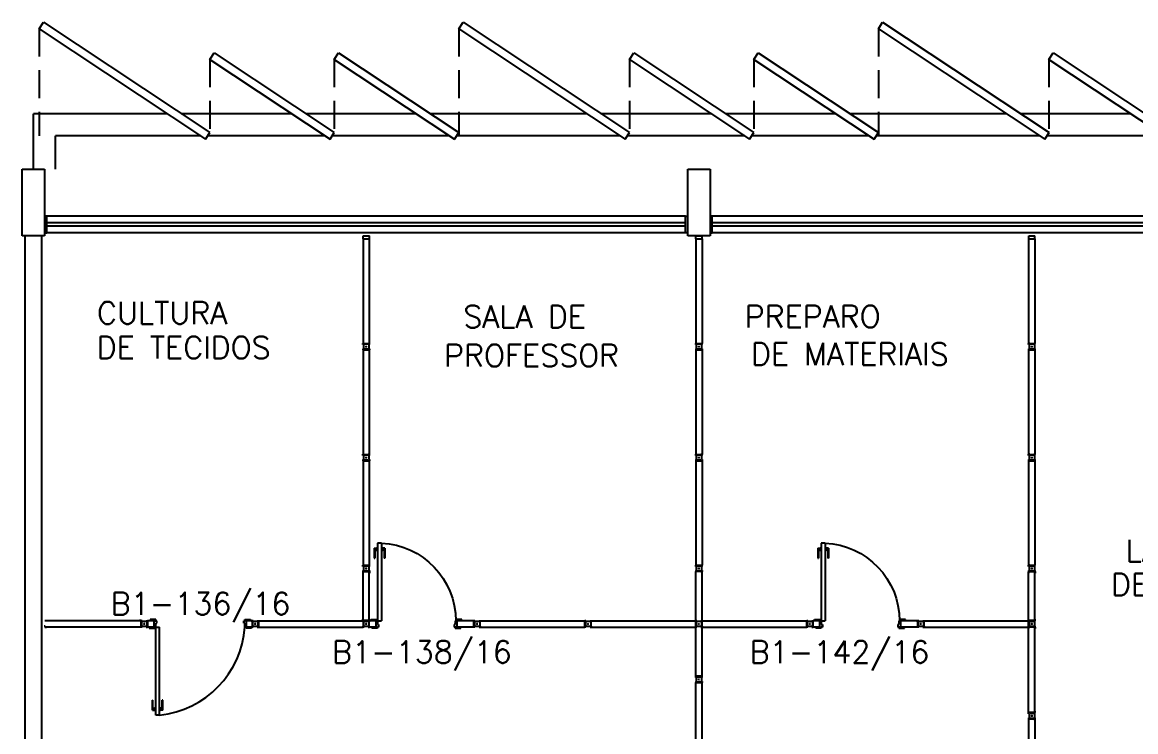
# Model space of a CAD drawing. Header units: millimetres. Extents: x 4436 to 4619, y 1272 to 1428.
# Drawn here: x 4572.24 to 4582.28, y 1345.64 to 1352.03 of the extents above; entities that cross this region are included whole.
import ezdxf

# ---------------------------------------------------------------- set-up
doc = ezdxf.new("R2010")
doc.units = ezdxf.units.MM
doc.linetypes.add('HIDDEN', pattern=[0.375, 0.25, -0.125])
for name, color, linetype in [('ALV', 2, 'Continuous'), ('ALVV', 1, 'Continuous'), ('DIV2', 2, 'Continuous'), ('ENDEREÇO', 2, 'Continuous'), ('ESTR', 3, 'Continuous'), ('JANELA', 1, 'Continuous'), ('MACANETA', 2, 'Continuous'), ('PISO', 1, 'Continuous'), ('PORTA', 2, 'Continuous'), ('PROJ', 1, 'HIDDEN'), ('TEXTO', 2, 'Continuous')]:
    doc.layers.add(name, color=color, linetype=linetype)
doc.styles.add('UNB1-100', font='simplex.shx', dxfattribs={"height": 0.2})

# ---------------------------------------------------------------- blocks, each defined once
blk = doc.blocks.new('DIV10')
for p, q in [((-0.0051, 0), (0.0051, 0)), ((0, -0.0051), (0, 0.0051)), ((0.0285, 0.0285), (0.9715, 0.0285)), ((0.0285, -0.0285), (0.0285, 0.0285)), ((0.9715, -0.0285), (0.9715, 0.0285)), ((0.9949, 0), (1.0051, 0)), ((1, -0.0051), (1, 0.0051)), ((0.0285, -0.0285), (0.9715, -0.0285))]:
    blk.add_line(p, q)
blk = doc.blocks.new('MTT')
for p, q in [((-0.029, 0.018), (-0.029, 0.029)), ((-0.019, 0.029), (-0.029, 0.029)), ((-0.024, 0.018), (-0.029, 0.018)), ((-0.024, 0.018), (-0.024, -0.019)), ((-0.019, 0.024), (-0.019, 0.029)), ((-0.019, 0.024), (0.018, 0.024)), ((-0.005, 0), (0.005, 0)), ((0, -0.005), (0, 0.005)), ((0.018, 0.024), (0.018, 0.029)), ((0.018, 0.029), (0.029, 0.029)), ((0.024, 0.018), (0.029, 0.018)), ((0.024, 0.018), (0.024, -0.019)), ((0.029, 0.018), (0.029, 0.029)), ((-0.029, -0.019), (-0.024, -0.019)), ((-0.029, -0.019), (-0.029, -0.029)), ((-0.019, -0.029), (-0.029, -0.029)), ((0.018, -0.024), (-0.019, -0.024)), ((-0.019, -0.024), (-0.019, -0.029)), ((0.018, -0.024), (0.018, -0.029)), ((0.018, -0.029), (0.029, -0.029)), ((0.029, -0.019), (0.024, -0.019)), ((0.029, -0.019), (0.029, -0.029))]:
    blk.add_line(p, q)
blk = doc.blocks.new('IMTT')
for p, q in [((-0.005, 0), (0.005, 0)), ((0.029, 0.029), (0, 0.029)), ((0, -0.028), (0, 0.029)), ((0.029, -0.028), (0, -0.028))]:
    blk.add_line(p, q)
blk = doc.blocks.new('DOOR70')
at = {"layer": 'MACANETA', "color": 1}
for p, q in [((-0.015, -0.565), (-0.01, -0.565)), ((-0.015, -0.655), (-0.015, -0.565)), ((-0.01, -0.655), (-0.01, -0.565)), ((0.08, -0.565), (0.075, -0.565)), ((0.075, -0.655), (0.075, -0.565)), ((0.08, -0.655), (0.08, -0.565)), ((-0.015, -0.655), (0.012, -0.655)), ((-0.01, -0.635), (0.012, -0.635)), ((0.012, -0.663), (0.012, -0.628)), ((0.012, -0.628), (0.015, -0.628)), ((0.012, -0.663), (0.015, -0.663)), ((0.053, -0.628), (0.05, -0.628)), ((0.053, -0.663), (0.05, -0.663)), ((0.053, -0.663), (0.053, -0.628)), ((0.075, -0.635), (0.053, -0.635)), ((0.08, -0.655), (0.053, -0.655))]:
    blk.add_line(p, q, dxfattribs=at)
at = {"layer": 'PORTA'}
for p, q in [((0.015, -0.7), (0.015, 0)), ((0.015, 0), (0.05, 0)), ((0.05, -0.7), (0.05, 0)), ((0.05, -0.7), (0.015, -0.7))]:
    blk.add_line(p, q, dxfattribs=at)
at = {"layer": 'PORTA', "color": 1}
blk.add_arc((0.02, 0), 0.7, 272.4563, 0, dxfattribs=at)

msp = doc.modelspace()

# ---------------------------------------------------------------- linework, layer by layer
at = {"layer": 'ALV'}
for p, q in [((4572.39701, 1351.97457), (4572.43571, 1352.0329)), ((4572.43571, 1352.0329), (4573.93551, 1351.03761)), ((4576.17931, 1351.97457), (4576.21801, 1352.0329)), ((4576.21801, 1352.0329), (4577.71781, 1351.03761)), ((4579.96131, 1351.97457), (4580.00001, 1352.0329)), ((4580.00001, 1352.0329), (4581.49981, 1351.03761)), ((4572.39701, 1351.97457), (4573.89681, 1350.97928)), ((4576.17931, 1351.97457), (4577.67911, 1350.97928)), ((4579.96131, 1351.97457), (4581.46111, 1350.97928)), ((4573.93551, 1351.6981), (4573.97422, 1351.75643)), ((4573.93551, 1351.6981), (4575.0187, 1350.97928)), ((4573.97422, 1351.75643), (4575.05741, 1351.03761)), ((4575.05741, 1351.6981), (4575.09612, 1351.75643)), ((4575.05741, 1351.6981), (4576.1406, 1350.97928)), ((4575.09612, 1351.75643), (4576.17931, 1351.03761)), ((4577.71781, 1351.6981), (4577.75652, 1351.75643)), ((4577.71781, 1351.6981), (4578.801, 1350.97928)), ((4577.75652, 1351.75643), (4578.83971, 1351.03761)), ((4578.83971, 1351.6981), (4578.87841, 1351.75643)), ((4578.83971, 1351.6981), (4579.9229, 1350.97928)), ((4578.87841, 1351.75643), (4579.9616, 1351.03761)), ((4581.49951, 1351.6981), (4581.53822, 1351.75643)), ((4581.49951, 1351.6981), (4582.5827, 1350.97928)), ((4581.53822, 1351.75643), (4582.62141, 1351.03761)), ((4573.89681, 1350.97928), (4573.93551, 1351.03761)), ((4575.0187, 1350.97928), (4575.05741, 1351.03761)), ((4576.1406, 1350.97928), (4576.17931, 1351.03761)), ((4577.67911, 1350.97928), (4577.71781, 1351.03761)), ((4578.801, 1350.97928), (4578.83971, 1351.03761)), ((4579.9229, 1350.97928), (4579.9616, 1351.03761)), ((4581.46111, 1350.97928), (4581.49981, 1351.03761)), ((4578.24441, 1350.13345), (4578.24441, 1350.28345)), ((4578.44441, 1350.28345), (4578.44441, 1350.13345)), ((4572.26931, 1342.80845), (4572.26931, 1350.10845)), ((4572.41931, 1342.80845), (4572.41931, 1350.10845))]:
    msp.add_line(p, q, dxfattribs=at)
at = {"layer": 'DIV2'}
for p, q in [((4575.32591, 1347.07995), (4575.31391, 1347.07995)), ((4575.31391, 1347.07995), (4575.31391, 1347.06557)), ((4575.31591, 1346.63895), (4575.31591, 1347.07795)), ((4575.37291, 1347.07795), (4575.31591, 1347.07795)), ((4575.32591, 1347.08495), (4575.32791, 1347.08495)), ((4575.32591, 1347.08495), (4575.32591, 1347.07995)), ((4575.32791, 1347.08495), (4575.32791, 1347.07995)), ((4575.36091, 1347.07995), (4575.32791, 1347.07995)), ((4575.34951, 1347.10845), (4575.33931, 1347.10845)), ((4575.34441, 1347.10335), (4575.34441, 1347.11355)), ((4575.36091, 1347.08495), (4575.36291, 1347.08495)), ((4575.36091, 1347.08495), (4575.36091, 1347.07995)), ((4575.36291, 1347.08495), (4575.36291, 1347.07995)), ((4575.37491, 1347.07995), (4575.36291, 1347.07995)), ((4575.37291, 1346.63895), (4575.37291, 1347.07795)), ((4575.37491, 1347.07995), (4575.37491, 1347.06557)), ((4581.32591, 1347.07995), (4581.31391, 1347.07995)), ((4581.31391, 1347.07995), (4581.31391, 1347.06557)), ((4581.31591, 1346.63895), (4581.31591, 1347.07795)), ((4581.37291, 1347.07795), (4581.31591, 1347.07795)), ((4581.32591, 1347.08495), (4581.32791, 1347.08495)), ((4581.32591, 1347.08495), (4581.32591, 1347.07995)), ((4581.32791, 1347.08495), (4581.32791, 1347.07995)), ((4581.36091, 1347.07995), (4581.32791, 1347.07995)), ((4581.34951, 1347.10845), (4581.33931, 1347.10845)), ((4581.34441, 1347.10335), (4581.34441, 1347.11355)), ((4581.36091, 1347.08495), (4581.36291, 1347.08495)), ((4581.36091, 1347.08495), (4581.36091, 1347.07995)), ((4581.36291, 1347.08495), (4581.36291, 1347.07995)), ((4581.37491, 1347.07995), (4581.36291, 1347.07995)), ((4581.37291, 1346.63895), (4581.37291, 1347.07795)), ((4581.37491, 1347.07995), (4581.37491, 1347.06557)), ((4575.31391, 1347.06557), (4575.31591, 1347.06557)), ((4575.37291, 1347.06557), (4575.37491, 1347.06557)), ((4581.31391, 1347.06557), (4581.31591, 1347.06557)), ((4581.37291, 1347.06557), (4581.37491, 1347.06557)), ((4572.44291, 1346.58995), (4572.44791, 1346.58995)), ((4572.44791, 1346.63895), (4572.4623, 1346.63895)), ((4572.44791, 1346.58995), (4572.44791, 1346.57795)), ((4572.44791, 1346.57795), (4572.4623, 1346.57795)), ((4573.31391, 1346.63695), (4572.44991, 1346.63695)), ((4573.31391, 1346.57995), (4572.44991, 1346.57995)), ((4572.4623, 1346.63695), (4572.4623, 1346.63895)), ((4572.4623, 1346.57795), (4572.4623, 1346.57995)), ((4573.31591, 1346.63895), (4573.30153, 1346.63895)), ((4573.30153, 1346.63695), (4573.30153, 1346.63895)), ((4573.30153, 1346.57795), (4573.30153, 1346.57995)), ((4573.31591, 1346.57795), (4573.30153, 1346.57795)), ((4573.31391, 1346.63695), (4573.31391, 1346.57995)), ((4573.31591, 1346.63895), (4573.31591, 1346.62695)), ((4573.32091, 1346.62695), (4573.31591, 1346.62695)), ((4573.32091, 1346.62495), (4573.31591, 1346.62495)), ((4573.31591, 1346.62495), (4573.31591, 1346.59195)), ((4573.32091, 1346.59195), (4573.31591, 1346.59195)), ((4573.32091, 1346.58995), (4573.31591, 1346.58995)), ((4573.31591, 1346.58995), (4573.31591, 1346.57795)), ((4573.32091, 1346.62495), (4573.32091, 1346.62695)), ((4573.32091, 1346.58995), (4573.32091, 1346.59195)), ((4573.34951, 1346.60845), (4573.33931, 1346.60845)), ((4573.34951, 1346.60845), (4573.33931, 1346.60845)), ((4573.34441, 1346.61355), (4573.34441, 1346.60335)), ((4573.34441, 1346.61355), (4573.34441, 1346.60335)), ((4573.37291, 1346.63695), (4573.37291, 1346.57995)), ((4573.43191, 1346.63695), (4573.37291, 1346.63695)), ((4573.43191, 1346.57995), (4573.37291, 1346.57995)), ((4573.38691, 1346.57995), (4573.38691, 1346.56995)), ((4573.39691, 1346.64695), (4573.39691, 1346.63695)), ((4573.44691, 1346.64695), (4573.39691, 1346.64695)), ((4573.43191, 1346.63695), (4573.44691, 1346.63695)), ((4573.43191, 1346.57995), (4573.43191, 1346.63695)), ((4573.43191, 1346.57995), (4573.43691, 1346.57995)), ((4573.43691, 1346.57995), (4573.44691, 1346.57995)), ((4573.43691, 1346.56995), (4573.43691, 1346.57995)), ((4573.44691, 1346.63695), (4573.44691, 1346.64695)), ((4573.45691, 1346.63695), (4573.44691, 1346.63695)), ((4573.44691, 1346.61495), (4573.45691, 1346.61495)), ((4573.44691, 1346.57995), (4573.44691, 1346.61495)), ((4573.44691, 1346.57995), (4573.48192, 1346.57995)), ((4573.45691, 1346.61495), (4573.45691, 1346.63695)), ((4574.24205, 1346.63695), (4574.25205, 1346.63695)), ((4574.24205, 1346.61495), (4574.24205, 1346.63695)), ((4574.25205, 1346.61495), (4574.24205, 1346.61495)), ((4574.25205, 1346.64695), (4574.30205, 1346.64695)), ((4574.25205, 1346.63695), (4574.25205, 1346.64695)), ((4574.26705, 1346.63695), (4574.25205, 1346.63695)), ((4574.25205, 1346.57995), (4574.25205, 1346.61495)), ((4574.26205, 1346.57995), (4574.25205, 1346.57995)), ((4574.26705, 1346.57995), (4574.26205, 1346.57995)), ((4574.26205, 1346.56995), (4574.26205, 1346.57995)), ((4574.31591, 1346.63695), (4574.26705, 1346.63695)), ((4574.26705, 1346.57995), (4574.26705, 1346.63695)), ((4574.31591, 1346.57995), (4574.26705, 1346.57995)), ((4574.30205, 1346.64695), (4574.30205, 1346.63695)), ((4574.31205, 1346.57995), (4574.31205, 1346.56995)), ((4574.31591, 1346.63695), (4574.31591, 1346.57995)), ((4574.34951, 1346.60845), (4574.33931, 1346.60845)), ((4574.34441, 1346.61355), (4574.34441, 1346.60335)), ((4575.31391, 1346.65133), (4575.31591, 1346.65133)), ((4575.31391, 1346.63695), (4575.31391, 1346.65133)), ((4575.32591, 1346.63695), (4575.31391, 1346.63695)), ((4575.37291, 1346.63895), (4575.31591, 1346.63895)), ((4575.32591, 1346.63195), (4575.32591, 1346.63695)), ((4575.32591, 1346.63195), (4575.32791, 1346.63195)), ((4575.32791, 1346.63195), (4575.32791, 1346.63695)), ((4575.36091, 1346.63695), (4575.32791, 1346.63695)), ((4575.34951, 1346.60845), (4575.33931, 1346.60845)), ((4575.34951, 1346.60845), (4575.33931, 1346.60845)), ((4575.34441, 1346.60335), (4575.34441, 1346.61355)), ((4575.34441, 1346.61355), (4575.34441, 1346.60335)), ((4575.36091, 1346.63195), (4575.36091, 1346.63695)), ((4575.36091, 1346.63195), (4575.36291, 1346.63195)), ((4575.36291, 1346.63195), (4575.36291, 1346.63695)), ((4575.37491, 1346.63695), (4575.36291, 1346.63695)), ((4575.37291, 1346.65133), (4575.37491, 1346.65133)), ((4575.37291, 1346.57995), (4575.37291, 1346.63695)), ((4575.43191, 1346.63695), (4575.37291, 1346.63695)), ((4575.43191, 1346.57995), (4575.37291, 1346.57995)), ((4575.37491, 1346.63695), (4575.37491, 1346.65133)), ((4575.38691, 1346.64695), (4575.43691, 1346.64695)), ((4575.38691, 1346.63695), (4575.38691, 1346.64695)), ((4575.39691, 1346.56995), (4575.39691, 1346.57995)), ((4575.43191, 1346.63695), (4575.43691, 1346.63695)), ((4575.43191, 1346.63695), (4575.43191, 1346.57995)), ((4575.43191, 1346.57995), (4575.44691, 1346.57995)), ((4575.43691, 1346.64695), (4575.43691, 1346.63695)), ((4575.43691, 1346.63695), (4575.44691, 1346.63695)), ((4575.44691, 1346.63695), (4575.44691, 1346.60195)), ((4575.44691, 1346.60195), (4575.45691, 1346.60195)), ((4575.44691, 1346.57995), (4575.44691, 1346.56995)), ((4575.45691, 1346.57995), (4575.44691, 1346.57995)), ((4575.45691, 1346.60195), (4575.45691, 1346.57995)), ((4576.13691, 1346.60195), (4576.13691, 1346.57995)), ((4576.14691, 1346.60195), (4576.13691, 1346.60195)), ((4576.13691, 1346.57995), (4576.14691, 1346.57995)), ((4576.14691, 1346.63695), (4576.14691, 1346.60195)), ((4576.15691, 1346.63695), (4576.14691, 1346.63695)), ((4576.16191, 1346.57995), (4576.14691, 1346.57995)), ((4576.14691, 1346.57995), (4576.14691, 1346.56995)), ((4576.15691, 1346.64695), (4576.15691, 1346.63695)), ((4576.20691, 1346.64695), (4576.15691, 1346.64695)), ((4576.16191, 1346.63695), (4576.15691, 1346.63695)), ((4576.31591, 1346.63695), (4576.16191, 1346.63695)), ((4576.16191, 1346.63695), (4576.16191, 1346.57995)), ((4576.31591, 1346.57995), (4576.16191, 1346.57995)), ((4576.19691, 1346.56995), (4576.19691, 1346.57995)), ((4576.20691, 1346.63695), (4576.20691, 1346.64695)), ((4576.31591, 1346.57995), (4576.31591, 1346.63695)), ((4576.34951, 1346.60845), (4576.33931, 1346.60845)), ((4576.34441, 1346.60335), (4576.34441, 1346.61355)), ((4579.34951, 1346.60845), (4579.33931, 1346.60845)), ((4579.34441, 1346.60335), (4579.34441, 1346.61355)), ((4579.37291, 1346.57995), (4579.37291, 1346.63695)), ((4579.43191, 1346.63695), (4579.37291, 1346.63695)), ((4579.43191, 1346.57995), (4579.37291, 1346.57995)), ((4579.38691, 1346.64695), (4579.43691, 1346.64695)), ((4579.38691, 1346.63695), (4579.38691, 1346.64695)), ((4579.39691, 1346.56995), (4579.39691, 1346.57995)), ((4579.43191, 1346.63695), (4579.43691, 1346.63695)), ((4579.43191, 1346.63695), (4579.43191, 1346.57995)), ((4579.43191, 1346.57995), (4579.44691, 1346.57995)), ((4579.43691, 1346.64695), (4579.43691, 1346.63695)), ((4579.43691, 1346.63695), (4579.44691, 1346.63695)), ((4579.44691, 1346.63695), (4579.44691, 1346.60195)), ((4579.44691, 1346.60195), (4579.45691, 1346.60195)), ((4579.44691, 1346.57995), (4579.44691, 1346.56995)), ((4579.45691, 1346.57995), (4579.44691, 1346.57995)), ((4579.45691, 1346.60195), (4579.45691, 1346.57995)), ((4580.13691, 1346.60195), (4580.13691, 1346.57995)), ((4580.14691, 1346.60195), (4580.13691, 1346.60195)), ((4580.13691, 1346.57995), (4580.14691, 1346.57995)), ((4580.14691, 1346.63695), (4580.14691, 1346.60195)), ((4580.15691, 1346.63695), (4580.14691, 1346.63695)), ((4580.16191, 1346.57995), (4580.14691, 1346.57995)), ((4580.14691, 1346.57995), (4580.14691, 1346.56995)), ((4580.15691, 1346.64695), (4580.15691, 1346.63695)), ((4580.20691, 1346.64695), (4580.15691, 1346.64695)), ((4580.16191, 1346.63695), (4580.15691, 1346.63695)), ((4580.31591, 1346.63695), (4580.16191, 1346.63695)), ((4580.16191, 1346.63695), (4580.16191, 1346.57995)), ((4580.31591, 1346.57995), (4580.16191, 1346.57995)), ((4580.19691, 1346.56995), (4580.19691, 1346.57995)), ((4580.20691, 1346.63695), (4580.20691, 1346.64695)), ((4580.31591, 1346.57995), (4580.31591, 1346.63695)), ((4580.34951, 1346.60845), (4580.33931, 1346.60845)), ((4580.34441, 1346.60335), (4580.34441, 1346.61355)), ((4581.31391, 1346.65133), (4581.31591, 1346.65133)), ((4581.31391, 1346.63695), (4581.31391, 1346.65133)), ((4581.32591, 1346.63695), (4581.31391, 1346.63695)), ((4581.32591, 1346.57995), (4581.31391, 1346.57995)), ((4581.31391, 1346.57995), (4581.31391, 1346.56557)), ((4581.37291, 1346.63895), (4581.31591, 1346.63895)), ((4581.31591, 1345.81045), (4581.31591, 1346.57795)), ((4581.37291, 1346.57795), (4581.31591, 1346.57795)), ((4581.32591, 1346.63195), (4581.32591, 1346.63695)), ((4581.32591, 1346.63195), (4581.32791, 1346.63195)), ((4581.32591, 1346.58495), (4581.32791, 1346.58495)), ((4581.32591, 1346.58495), (4581.32591, 1346.57995)), ((4581.32791, 1346.63195), (4581.32791, 1346.63695)), ((4581.36091, 1346.63695), (4581.32791, 1346.63695)), ((4581.32791, 1346.58495), (4581.32791, 1346.57995)), ((4581.36091, 1346.57995), (4581.32791, 1346.57995)), ((4581.34951, 1346.60845), (4581.33931, 1346.60845)), ((4581.34951, 1346.60845), (4581.33931, 1346.60845)), ((4581.34441, 1346.60335), (4581.34441, 1346.61355)), ((4581.34441, 1346.61355), (4581.34441, 1346.60335)), ((4581.36091, 1346.63195), (4581.36091, 1346.63695)), ((4581.36091, 1346.63195), (4581.36291, 1346.63195)), ((4581.36091, 1346.58495), (4581.36291, 1346.58495)), ((4581.36091, 1346.58495), (4581.36091, 1346.57995)), ((4581.36291, 1346.63195), (4581.36291, 1346.63695)), ((4581.37491, 1346.63695), (4581.36291, 1346.63695)), ((4581.36291, 1346.58495), (4581.36291, 1346.57995)), ((4581.37491, 1346.57995), (4581.36291, 1346.57995)), ((4581.37291, 1346.65133), (4581.37491, 1346.65133)), ((4581.37291, 1345.81045), (4581.37291, 1346.57795)), ((4581.37491, 1346.63695), (4581.37491, 1346.65133)), ((4581.37491, 1346.57995), (4581.37491, 1346.56557)), ((4573.38691, 1346.56995), (4573.43691, 1346.56995)), ((4574.31205, 1346.56995), (4574.26205, 1346.56995)), ((4575.44691, 1346.56995), (4575.39691, 1346.56995)), ((4576.14691, 1346.56995), (4576.19691, 1346.56995)), ((4579.44691, 1346.56995), (4579.39691, 1346.56995)), ((4580.14691, 1346.56995), (4580.19691, 1346.56995)), ((4581.31391, 1346.56557), (4581.31591, 1346.56557)), ((4581.37291, 1346.56557), (4581.37491, 1346.56557)), ((4581.31391, 1345.82283), (4581.31591, 1345.82283)), ((4581.31391, 1345.80845), (4581.31391, 1345.82283)), ((4581.32591, 1345.80845), (4581.31391, 1345.80845)), ((4581.37291, 1345.81045), (4581.31591, 1345.81045)), ((4581.32591, 1345.80345), (4581.32591, 1345.80845)), ((4581.32591, 1345.80345), (4581.32791, 1345.80345)), ((4581.32791, 1345.80345), (4581.32791, 1345.80845)), ((4581.36091, 1345.80845), (4581.32791, 1345.80845)), ((4581.34951, 1345.77995), (4581.33931, 1345.77995)), ((4581.34441, 1345.78505), (4581.34441, 1345.77485)), ((4581.36091, 1345.80345), (4581.36091, 1345.80845)), ((4581.36091, 1345.80345), (4581.36291, 1345.80345)), ((4581.36291, 1345.80345), (4581.36291, 1345.80845)), ((4581.37491, 1345.80845), (4581.36291, 1345.80845)), ((4581.37291, 1345.82283), (4581.37491, 1345.82283)), ((4581.37491, 1345.80845), (4581.37491, 1345.82283))]:
    msp.add_line(p, q, dxfattribs=at)
at = {"layer": 'ESTR'}
for p, q in [((4572.24441, 1350.10845), (4572.24441, 1350.70845)), ((4572.24441, 1350.70845), (4572.44441, 1350.70845)), ((4572.44441, 1350.70845), (4572.44441, 1350.10845)), ((4578.24441, 1350.70845), (4578.44441, 1350.70845)), ((4578.24441, 1350.10845), (4578.24441, 1350.70845)), ((4578.44441, 1350.70845), (4578.44441, 1350.10845)), ((4572.44441, 1350.10845), (4572.24441, 1350.10845)), ((4578.44441, 1350.10845), (4578.24441, 1350.10845))]:
    msp.add_line(p, q, dxfattribs=at)
at = {"layer": 'JANELA', "color": 1}
for p, q in [((4572.46441, 1350.28345), (4572.44441, 1350.28345)), ((4578.22441, 1350.28345), (4572.46441, 1350.28345)), ((4572.46441, 1350.13345), (4572.46441, 1350.28345)), ((4578.22441, 1350.22345), (4572.46441, 1350.22345)), ((4578.22441, 1350.19345), (4572.46441, 1350.19345)), ((4578.22441, 1350.13345), (4578.22441, 1350.28345)), ((4578.22441, 1350.28345), (4578.24441, 1350.28345)), ((4578.46441, 1350.28345), (4578.44441, 1350.28345)), ((4584.22441, 1350.28345), (4578.46441, 1350.28345)), ((4578.46441, 1350.13345), (4578.46441, 1350.28345)), ((4584.22441, 1350.22345), (4578.46441, 1350.22345)), ((4584.22441, 1350.19345), (4578.46441, 1350.19345)), ((4572.44441, 1350.13345), (4572.46441, 1350.13345)), ((4578.22441, 1350.13345), (4572.46441, 1350.13345)), ((4578.24441, 1350.13345), (4578.22441, 1350.13345)), ((4578.44441, 1350.13345), (4578.46441, 1350.13345)), ((4584.22441, 1350.13345), (4578.46441, 1350.13345))]:
    msp.add_line(p, q, dxfattribs=at)
at = {"layer": 'MACANETA', "color": 1}
for p, q in [((4573.41691, 1345.92001), (4573.42191, 1345.92001)), ((4573.41691, 1345.83001), (4573.41691, 1345.92001)), ((4573.42191, 1345.83001), (4573.42191, 1345.92001)), ((4573.51192, 1345.92001), (4573.50692, 1345.92001)), ((4573.50692, 1345.83001), (4573.50692, 1345.92001)), ((4573.51192, 1345.83001), (4573.51192, 1345.92001)), ((4573.41691, 1345.83001), (4573.44391, 1345.83001)), ((4573.42191, 1345.85001), (4573.44391, 1345.85001)), ((4573.44391, 1345.82251), (4573.44391, 1345.85751)), ((4573.44391, 1345.85751), (4573.44691, 1345.85751)), ((4573.44391, 1345.82251), (4573.44691, 1345.82251)), ((4573.48492, 1345.85751), (4573.48192, 1345.85751)), ((4573.48492, 1345.82251), (4573.48192, 1345.82251)), ((4573.48492, 1345.82251), (4573.48492, 1345.85751)), ((4573.50692, 1345.85001), (4573.48492, 1345.85001)), ((4573.51192, 1345.83001), (4573.48492, 1345.83001))]:
    msp.add_line(p, q, dxfattribs=at)
at = {"layer": 'PISO'}
for p, q in [((4573.55148, 1351.20845), (4572.34441, 1351.20845)), ((4572.34441, 1350.70845), (4572.34441, 1351.20845)), ((4574.67338, 1351.20845), (4573.67808, 1351.20845)), ((4575.79527, 1351.20845), (4574.79997, 1351.20845)), ((4577.33378, 1351.20845), (4575.92187, 1351.20845)), ((4578.45568, 1351.20845), (4577.46038, 1351.20845)), ((4579.57757, 1351.20845), (4578.58227, 1351.20845)), ((4581.11578, 1351.20845), (4579.70417, 1351.20845)), ((4582.23768, 1351.20845), (4581.24238, 1351.20845)), ((4573.85286, 1351.00845), (4572.54441, 1351.00845)), ((4572.54441, 1350.70845), (4572.54441, 1351.00845)), ((4574.97476, 1351.00845), (4573.91616, 1351.00845)), ((4576.09665, 1351.00845), (4575.03806, 1351.00845)), ((4577.63516, 1351.00845), (4576.15995, 1351.00845)), ((4578.75706, 1351.00845), (4577.69846, 1351.00845)), ((4579.87895, 1351.00845), (4578.82036, 1351.00845)), ((4581.41716, 1351.00845), (4579.94225, 1351.00845)), ((4582.53906, 1351.00845), (4581.48046, 1351.00845))]:
    msp.add_line(p, q, dxfattribs=at)
at = {"layer": 'PORTA'}
for p, q in [((4573.44691, 1345.78501), (4573.44691, 1346.57995)), ((4573.48192, 1345.78501), (4573.48192, 1346.57995)), ((4573.48192, 1345.78501), (4573.44691, 1345.78501))]:
    msp.add_line(p, q, dxfattribs=at)
at = {"layer": 'PORTA', "color": 1}
msp.add_arc((4573.39383, 1346.64156), 0.86043, 275.876112, 355.893407, dxfattribs=at)
at = {"layer": 'PROJ', "linetype": 'HIDDEN'}
for p, q in [((4572.39701, 1351.97457), (4572.39701, 1351.00845)), ((4576.17931, 1351.97457), (4576.17931, 1351.00845)), ((4579.96131, 1351.97457), (4579.96131, 1351.00845)), ((4573.93551, 1351.6981), (4573.93551, 1351.00845)), ((4575.05741, 1351.6981), (4575.05741, 1351.00845)), ((4577.71781, 1351.6981), (4577.71781, 1351.00845)), ((4578.83971, 1351.6981), (4578.83971, 1351.00845)), ((4581.49951, 1351.6981), (4581.49951, 1351.00845))]:
    msp.add_line(p, q, dxfattribs=at)

# ---------------------------------------------------------------- block references
at = {"layer": 'ALVV', "xscale": -1, "rotation": 179.9999999948553}
for p in [(4575.43191, 1346.63695), (4579.43191, 1346.63695)]:
    msp.add_blockref('DOOR70', p, dxfattribs=at)
at = {"layer": 'DIV2'}
for name, p, rotation in [('DIV10', (4575.34441, 1350.10845), 270), ('IMTT', (4575.34441, 1350.10845), 270), ('DIV10', (4578.34441, 1350.10845), 270), ('IMTT', (4578.34441, 1350.10845), 270), ('DIV10', (4581.34441, 1350.10845), 270), ('IMTT', (4581.34441, 1350.10845), 270), ('DIV10', (4575.34441, 1349.10845), 270), ('DIV10', (4578.34441, 1349.10845), 270), ('DIV10', (4581.34441, 1349.10845), 270), ('DIV10', (4575.34441, 1348.10845), 270), ('DIV10', (4578.34441, 1348.10845), 270), ('DIV10', (4581.34441, 1348.10845), 270), ('DIV10', (4578.34441, 1346.10845), 90), ('DIV10', (4581.34441, 1345.77995), 270)]:
    msp.add_blockref(name, p, dxfattribs=dict(at, rotation=rotation))
for name, p in [('MTT', (4575.34441, 1349.10845)), ('MTT', (4578.34441, 1349.10845)), ('MTT', (4581.34441, 1349.10845)), ('MTT', (4575.34441, 1348.10845)), ('MTT', (4578.34441, 1348.10845)), ('MTT', (4581.34441, 1348.10845)), ('MTT', (4575.34441, 1347.10845)), ('MTT', (4578.34441, 1347.10845)), ('MTT', (4581.34441, 1347.10845)), ('MTT', (4573.34441, 1346.60845)), ('MTT', (4574.34441, 1346.60845)), ('MTT', (4575.34441, 1346.60845)), ('MTT', (4576.34441, 1346.60845)), ('DIV10', (4576.34441, 1346.60845)), ('MTT', (4577.34441, 1346.60845)), ('DIV10', (4577.34441, 1346.60845)), ('MTT', (4578.34441, 1346.60845)), ('DIV10', (4578.34441, 1346.60845)), ('MTT', (4579.34441, 1346.60845)), ('MTT', (4580.34441, 1346.60845)), ('DIV10', (4580.34441, 1346.60845)), ('MTT', (4581.34441, 1346.60845)), ('MTT', (4578.34441, 1346.10845)), ('MTT', (4581.34441, 1345.77995))]:
    msp.add_blockref(name, p, dxfattribs=at)
at = {"layer": 'DIV2', "xscale": -1}
for p, rotation in [((4574.34441, 1346.60845), 180), ((4578.34441, 1345.10845), 270)]:
    msp.add_blockref('DIV10', p, dxfattribs=dict(at, rotation=rotation))

# ---------------------------------------------------------------- texts
at = {"layer": 'ENDEREÇO', "style": 'UNB1-100'}
for s, p in [('B1-136/16', (4573.04161, 1346.69162)), ('B1-138/16', (4575.03687, 1346.25563)), ('B1-142/16', (4578.80093, 1346.25563))]:
    msp.add_text(s, height=0.2, dxfattribs=at).set_placement(p)
at = {"layer": 'TEXTO', "style": 'UNB1-100'}
for s, p in [('CULTURA', (4572.91892, 1349.31212)), ('SALA DE', (4576.21952, 1349.27909)), ('PREPARO', (4578.75713, 1349.27938)), ('DE TECIDOS', (4572.91536, 1349.00041)), ('PROFESSOR', (4576.04737, 1348.92819)), ('DE MATERIAIS', (4578.81294, 1348.94191)), ('LABORATÓRIO ', (4582.19129, 1347.16754)), ('DE VIROLOGIA', (4582.05862, 1346.86388))]:
    msp.add_text(s, height=0.2, dxfattribs=at).set_placement(p)

doc.saveas('drawing.dxf')
